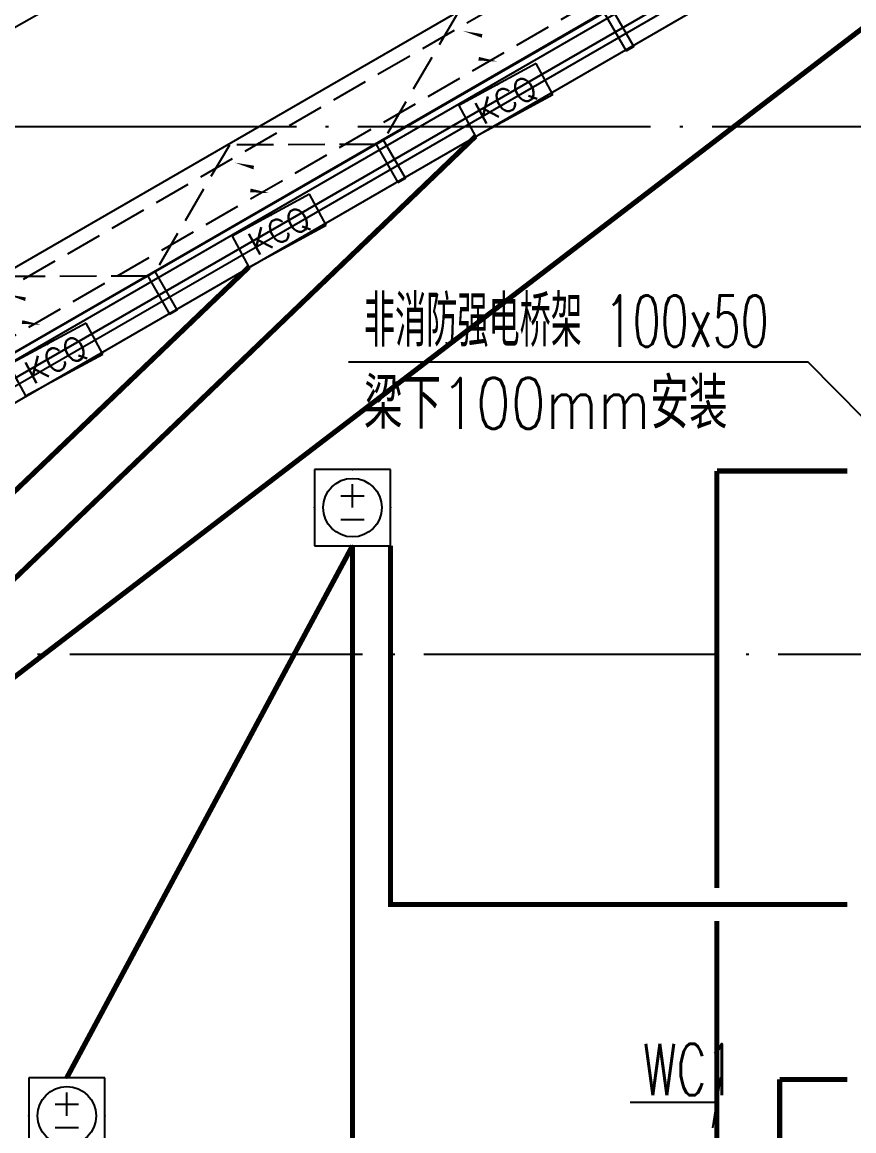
# Model space of a CAD drawing. Extents: x -228436 to 663611, y -207485 to 163917.
# Drawn here: x 41595 to 47277, y 11145 to 18714 of the extents above; entities that cross this region are included whole.
import ezdxf
from ezdxf.enums import TextEntityAlignment as Align

# ---------------------------------------------------------------- set-up
doc = ezdxf.new("R2010")
doc.units = 0
doc.header["$LTSCALE"] = 1000
for name, pattern in [('13#楼幕墙$0$DASH', [0.35, 0.25, -0.1]), ('DASH', [0.35, 0.25, -0.1]), ('X-104 13#平面$0$DASH', [0.35, 0.25, -0.1]), ('X-104 13#平面$0$DOTE', [2.4200000000000004, 2, -0.2, 0.02, -0.2])]:
    doc.linetypes.add(name, pattern=pattern)
doc.layers.get('0').update_dxf_attribs({"linetype": 'CONTINUOUS'})
doc.layers.get('Defpoints').update_dxf_attribs({"linetype": 'CONTINUOUS'})
for name, color, linetype in [('13#楼幕墙$0$A-C_幕墙龙骨', 8, 'CONTINUOUS'), ('13#楼幕墙$0$A-C_玻璃幕墙', 8, 'CONTINUOUS'), ('13#楼幕墙$0$A-C_窗', 8, 'CONTINUOUS'), ('DIM-插座', 80, 'CONTINUOUS'), ('EQUIP-动力', 80, 'CONTINUOUS'), ('WIRE-动力控制', 160, 'DASH'), ('WIRE-插座', 160, 'CONTINUOUS'), ('X-104 13#平面$0$A-O_散水', 8, 'CONTINUOUS'), ('X-104 13#平面$0$A-TECH_结构', 8, 'CONTINUOUS'), ('X-104 13#平面$0$A_AXIS-轴线', 8, 'X-104 13#平面$0$DOTE'), ('X-104 13#平面$0$M-场地 车库入口', 8, 'CONTINUOUS'), ('X-104 13#平面$0$M-道路 边线', 151, 'CONTINUOUS')]:
    doc.layers.add(name, color=color, linetype=linetype)
doc.layers.add('X-104 13#平面$0$000套内', color=8, linetype='CONTINUOUS', lineweight=30, plot=False)
doc.styles.add('_TEL_DIM', font='ROMANS2', dxfattribs={"width": 0.8, "height": 3.5, "bigfont": 'HZDF2'})
doc.styles.get("Standard").update_dxf_attribs({"font": 'GBENOR', "bigfont": 'GBCBIG'})

# ---------------------------------------------------------------- blocks, each defined once
blk = doc.blocks.new('X-104 13#平面$0$轴网')
at = {"layer": 'X-104 13#平面$0$A_AXIS-轴线', "linetype": 'X-104 13#平面$0$DOTE'}
blk.add_line((60408.42140219617, 18000), (-2925.01551574981, 18000), dxfattribs=at)
blk = doc.blocks.new('13#楼幕墙$0$A$C62EA228A')
at = {"linetype": '13#楼幕墙$0$DASH'}
blk.add_lwpolyline([(10.00000000001455, -300.0000000000146), (-860, -796.5212315030949), (-1729.999999999985, -299.9999999999782)], dxfattribs=at)
at = {"layer": '13#楼幕墙$0$A-C_玻璃幕墙', "color": 1}
blk.add_lwpolyline([(-888.629784368859, -674.3626249181325, 0, 25.00000000000001, 0), (-792.3107997117913, -580.0067186209344, 0, 0, 0), (-890.495198409073, -456.4310357286467, 25.00000000000001, 0, 0), (-785.7256440597121, -374.3626249181507, 0, 0, 0)], format="xyseb", dxfattribs=at)
blk = doc.blocks.new('13#楼幕墙$0$A$C7A413A1D')
blk.add_lwpolyline([(-70, -300.0000000000001), (-10, -300), (-10, 0), (-70, -1.13686837721616e-13)], close=True)
blk = doc.blocks.new('13#楼幕墙')
at = {"layer": '13#楼幕墙$0$A-C_玻璃幕墙'}
blk.add_line((43347.64985747007, 17266.08871423612), (37999.99999999986, 14184.52994616208), dxfattribs=at)
for points in [[(4492.573473841197, 15499.99999999997), (-900.0000000001164, 15499.99999999997), (-900.0000000000563, -1700.000000000029), (22099.99999999999, -1700.000000000014), (22099.99999999999, -1100.000000000015), (58399.99999999991, -1099.999999999884), (58399.99999999987, 18959.89970710658), (53293.20742207248, 23245.00747574434), (37799.9999999998, 14299.99999999997), (37799.99999999986, 10199.99999999997), (12500.00000000015, 10199.99999999997), (4492.573473841061, 15500.00000000006)], [(58349.99999999994, 18936.58432419877), (53287.88754627193, 23184.20101709987), (37849.99999999986, 14271.13248654053)], [(58199.99999999993, 18866.63817547554), (53271.92791887029, 23001.78164116648), (43347.64985747007, 17266.08871423612)], [(58099.99999999993, 18820.00740966003), (53261.28816726919, 22880.16872387755), (38099.99999999986, 14126.79491924312)]]:
    blk.add_lwpolyline(points, dxfattribs=at)
at = {"layer": '13#楼幕墙$0$A-C_幕墙龙骨', "rotation": 29.95337307442212}
for p in [(45632.54540331908, 18813.62742203382), (44072.96777876451, 17914.89629817729), (42513.39015420994, 17016.16517432076)]:
    blk.add_blockref('13#楼幕墙$0$A$C7A413A1D', p, dxfattribs=at)
at = {"layer": '13#楼幕墙$0$A-C_窗', "xscale": -0.9999999999999994, "rotation": 209.9533730763653}
for p in [(45713.01936282985, 18513.75421248686), (44153.44173824478, 17615.02308868324), (42593.86411375265, 16716.29196471852)]:
    blk.add_blockref('13#楼幕墙$0$A$C62EA228A', p, dxfattribs=at)
blk = doc.blocks.new('*U83')
at = {"color": 8, "ltscale": 0.02}
blk.add_line((-221.7531574964523, 115.4362905025482), (221.7531574368477, -115.4362905621529), dxfattribs=at)
blk = doc.blocks.new('*U84')
at = {"color": 0, "linetype": 'ByBlock', "lineweight": -2}
for p in [(2285.638552563492, 4390.712517010817), (2216.376778243386, 4257.660622555944), (2147.11500392328, 4124.60872810107), (2077.853229603174, 3991.556833646197), (2008.591455283069, 3858.504939191324), (1939.329680962963, 3725.453044736451), (1870.067906642857, 3592.401150281577), (1800.806132322751, 3459.349255826704), (1731.544358002645, 3326.297361371831), (1662.28258368254, 3193.245466916958), (1593.020809362434, 3060.193572462084), (1523.759035042328, 2927.141678007211), (1454.497260722222, 2794.089783552338), (1385.235486402117, 2661.037889097465), (1315.97371208201, 2527.985994642592), (1246.711937761905, 2394.934100187719), (1177.450163441799, 2261.882205732845), (1108.188389121693, 2128.830311277972), (1038.926614801587, 1995.778416823099), (969.6648404814814, 1862.726522368225), (900.4030661613756, 1729.674627913352), (831.1412918412698, 1596.622733458479), (761.879517521164, 1463.570839003606), (692.6177432010583, 1330.518944548733), (623.3559688809523, 1197.467050093859), (554.0941945608465, 1064.415155638986), (484.8324202407407, 931.3632611841127), (415.5706459206349, 798.3113667292395), (346.3088716005291, 665.2594722743663), (277.0470972804233, 532.207577819493), (207.7853229603174, 399.1556833646197), (138.5235486402116, 266.1037889097465), (69.26177432010581, 133.0518944548733), (0, 0)]:
    blk.add_blockref('*U83', p, dxfattribs=at)
blk = doc.blocks.new('X-104 13#平面$0$jtrsyt')
at = {"rotation": 27.49977707902309}
blk.add_blockref('*U84', (24880.20181816816, -12682.88335722685), dxfattribs=at)
blk = doc.blocks.new('X-104 13#平面$0$A$C0BB3323F')
at = {"layer": 'Defpoints'}
blk.add_lwpolyline([(59299.9999999702, 600), (59299.9999999702, 20660), (54205.0000000298, 24935), (38699.9999999702, 16000), (38700, 11900), (13400, 11900), (5392.573474109173, 17199.99999976158), (-2.980232238769531e-08, 17200), (0, 0), (23000.0000000596, 0), (22999.9999999702, 600)], close=True, dxfattribs=at)
at = {"layer": 'X-104 13#平面$0$M-道路 边线', "ltscale": 0.5}
blk.add_line((50116.69136181474, 24738.70666670799), (40723.78485888243, 19401.14289689064), dxfattribs=at)
blk = doc.blocks.new('X-104 13#平面')
at = {"layer": 'X-104 13#平面$0$000套内'}
blk.add_lwpolyline([(7100.000000003152, -1550.000000000497), (21949.99999999995, -1550.000000000005), (21950, -950.0000000000144), (48400.00000000652, -950), (48400.00000000652, 11049.99999999971), (53400.00000000652, 11049.99999999971), (53400.00000000652, 18099.99999999973), (58249.99999999994, 18099.99999999973), (58249.99999999995, 18889.98122512306), (53289.06962433707, 23052.69607363776), (37949.99999999994, 14213.31606116103), (37949.99999999986, 10049.99999999997), (12454.85512413024, 10049.99999999997), (4447.428597971112, 15350.00000000007), (4099.999999999926, 15350.00000000006), (4100.000000000031, 6299.999999999965), (7100.000000000027, 6299.999999999968), (7100.000000000029, -1550.000000000497)], dxfattribs=at)
at = {"layer": 'X-104 13#平面$0$A-O_散水'}
blk.add_lwpolyline([(58899.99999999994, 13050), (58899.99999999994, 19193.16128273754), (53346.40618007796, 23853.07206218898), (37299.99999999994, 14588.94646279656), (37299.99999999994, 10700), (23299.99999999996, 10700), (23299.99999999996, 10200), (37799.99999999994, 10200), (37799.99999999994, 14300), (53293.20742207248, 23245.00747574434), (58399.99999999994, 18960), (58399.99999999994, 13049.99999999999)], dxfattribs=at)
at = {"layer": 'X-104 13#平面$0$A-O_散水', "linetype": 'X-104 13#平面$0$DASH'}
blk.add_lwpolyline([(58799.99999999994, 13050.00000000001), (58799.99999999994, 19146.52902619002), (53335.76642847686, 23731.45914490005), (37399.99999999995, 14531.15717023725), (37399.99999999994, 10600), (23299.99999999996, 10600), (23299.99999999996, 10300), (37699.99999999994, 10300), (37699.99999999994, 14357.78929255931), (53303.84717367357, 23366.62039303327), (58499.99999999994, 19006.63225654751), (58499.99999999994, 13049.99999999999)], dxfattribs=at)
at = {"layer": 'X-104 13#平面$0$A-TECH_结构'}
blk.add_lwpolyline([(58349.99999999994, -1050), (58349.99999999994, 18936.58432419877), (53287.88754627193, 23184.20101709987), (37849.99999999986, 14271.13248654053), (37849.99999999994, 10150), (12484.95170804356, 10149.99999999993), (4477.525181884393, 15450.00000000007), (-850.0000000000618, 15450), (-850.0000000000618, -1649.999999999995), (22049.99999999996, -1650), (22049.99999999995, -1049.999999999996)], close=True, dxfattribs=at)
at = {"layer": 'X-104 13#平面$0$A_AXIS-轴线', "linetype": 'X-104 13#平面$0$DOTE'}
blk.add_line((39500, 14400.00000000007), (60408.42140219617, 14400.00000000009), dxfattribs=at)
for name, p in [('X-104 13#平面$0$A$C0BB3323F', (-900.0000000000563, -1700.000000000029)), ('X-104 13#平面$0$轴网', (0, 0))]:
    blk.add_blockref(name, p)
at = {"layer": 'X-104 13#平面$0$A-TECH_结构'}
blk.add_blockref('13#楼幕墙', (0, 0), dxfattribs=at)
at = {"layer": 'X-104 13#平面$0$M-场地 车库入口', "ltscale": 200, "rotation": 30.04109946673724}
blk.add_blockref('X-104 13#平面$0$jtrsyt', (13018.03124768117, 16850.51282216814), dxfattribs=at)
blk = doc.blocks.new('104 13#平面')
blk.add_blockref('X-104 13#平面', (0, 0))
blk = doc.blocks.new('$equip$00001344')
for p, q in [((0.6500000000014552, 0.6500000000014552), (-0.6500000000014552, 0.6500000000014552)), ((-0.6500000000014552, 0.6500000000014552), (-0.6500000000014552, -0.6500000000014552)), ((0.6500000000014552, -0.6500000000014552), (0.6500000000014552, 0.6500000000014552)), ((0, 0), (0, 0.4000000000014552)), ((-0.2000000000007276, 0.2000000000007276), (0.2000000000007276, 0.2000000000007276)), ((-0.2000000000007276, -0.2000000000007276), (0.2000000000007276, -0.2000000000007276)), ((-0.6500000000014552, -0.6500000000014552), (0.6500000000014552, -0.6500000000014552))]:
    blk.add_line(p, q)
blk.add_circle((0, 0), 0.5)
for p in [(0, 0.6500000000014552), (-0.6500000000014552, 0), (0.6500000000014552, 0), (0, -0.6500000000014552)]:
    blk.add_point(p)
at = {"flags": 9}
blk.add_attdef('A', (0, 0), '', height=2e-05, dxfattribs=at)
blk = doc.blocks.new('$equip$00001816')
for p, q in [((0.75, 0.5999999999985448), (-0.75, 0.5999999999985448)), ((-0.75, 0.5999999999985448), (-0.75, 0)), ((0.75, 0), (0.75, 0.5999999999985448)), ((-0.75, 0), (0.75, 0))]:
    blk.add_line(p, q)
for p in [(0, 0.5999999999985448), (-0.75, 0.2999999999992724), (0.75, 0.2999999999992724), (0, 0)]:
    blk.add_point(p)
at = {"color": 7, "style": '_TEL_DIM'}
blk.add_attdef('$TEXT$', text='', height=0.4, dxfattribs=at).set_placement((0, 0.2999999999992724), align=Align.MIDDLE_CENTER)
at = {"color": 7, "style": '_TEL_DIM', "flags": 1}
blk.add_attdef('A', text='', height=2e-05, dxfattribs=at).set_placement((0, 0), align=Align.MIDDLE_CENTER)

msp = doc.modelspace()

# ---------------------------------------------------------------- linework, layer by layer
msp.add_lwpolyline([(-900.0000000000637, -1700), (21800, -1700), (21799.99999999994, -1100), (58399.99999999994, -1100), (58399.99999999994, 18960), (53304.99999999994, 23235), (37799.99999999994, 14300), (37799.99999999994, 10200), (12500, 10200), (4300.000000000169, 15500), (-900.0000000000637, 15500), (-900.0000000000637, -1700)])
at = {"layer": 'DIM-插座', "color": 80}
for p, q in [((46963.99855495989, 16393.87762581487), (43824.7812081743, 16393.87762581487)), ((47344.09943548357, 16008.64006011072), (46963.99855495989, 16393.87762581487)), ((46313.56808739015, 11165.51265123339), (46368.15707856465, 11511.22935901962))]:
    msp.add_line(p, q, dxfattribs=at)
for points in [[(46340.8625829774, 11338.37100512651), (45748.75913470154, 11338.37100512651)], [(46340.8625829774, 11338.37100512651), (46340.8625829774, 11338.37100512651)]]:
    msp.add_lwpolyline(points, dxfattribs=at)
at = {"layer": 'WIRE-动力控制', "color": 160, "const_width": 35}
msp.add_lwpolyline([(43851.96985622513, 9531.012557008302), (43851.96985622512, 15140.00000741917)], dxfattribs=at)
at = {"layer": 'WIRE-插座', "color": 160, "const_width": 35}
for points in [[(39639.99999999945, 12789.18585372665), (47960.0000000071, 19150.01012887084)], [(39639.99999999945, 13089.18585372665), (44692.04467001239, 17934.88781838135)], [(39639.99999999945, 13689.18585372665), (43144.00293814756, 17042.80443404002)], [(47231.59943548357, 15649.99999999983), (46340.8625829774, 15649.99999999983)], [(46340.8625829774, 15649.99999999983), (46340.86258297741, 12803.48398450991)], [(41900.0000074192, 11508.03014377499), (43851.96985622512, 15140.00000741917)], [(47231.59943548357, 12690.9839845099), (44111.9698562257, 12690.98398450989), (44111.9698562257, 15140.00000741917)], [(48338.75998938701, 9609.632296554002), (46340.86258297739, 9609.632296553988), (46340.86258297741, 12578.48398450991)], [(50360.00000000709, 9887.685070135922), (46770.12663447158, 9887.685070135922), (46770.12663447158, 11495.95231371792)], [(47231.59943548357, 11495.95231371792), (46770.12663447158, 11495.95231371792)]]:
    msp.add_lwpolyline(points, dxfattribs=at)

# ---------------------------------------------------------------- block references
msp.add_blockref('104 13#平面', (0, 0))
at = {"layer": 'EQUIP-动力', "color": 80, "xscale": 400, "yscale": 400, "zscale": 400, "rotation": 28.3834147260198}
for p in [(44955.98053416068, 18077.49868618703), (43407.93880229586, 17185.4153018457), (41881.56186786887, 16305.81659761448)]:
    msp.add_blockref('$equip$00001816', p, dxfattribs=at).add_auto_attribs({'$TEXT$': 'KCQ'})
at = {"layer": 'EQUIP-动力', "color": 80, "xscale": 400, "yscale": 400, "zscale": 400}
for p in [(43851.96985622512, 15400.00000741975, 4000), (41900.0000074192, 11248.03014377441, 4000)]:
    msp.add_blockref('$equip$00001344', p, dxfattribs=at)

# ---------------------------------------------------------------- texts
at = {"layer": 'DIM-插座', "color": 7, "style": '_TEL_DIM'}
for s, height, width, p in [('非消防强电桥架 100x50', 350, 0.6400000000000001, (43929.7812081743, 16498.87762581487)), ('梁下100mm安装', 347.2440944881889, 0.8, (43929.7812081743, 15938.87762581487)), ('WC1', 350, 0.6400000000000001, (45836.25913470154, 11388.37100512651))]:
    msp.add_text(s, height=height, dxfattribs=dict(at, width=width)).set_placement(p)

doc.saveas('drawing.dxf')
